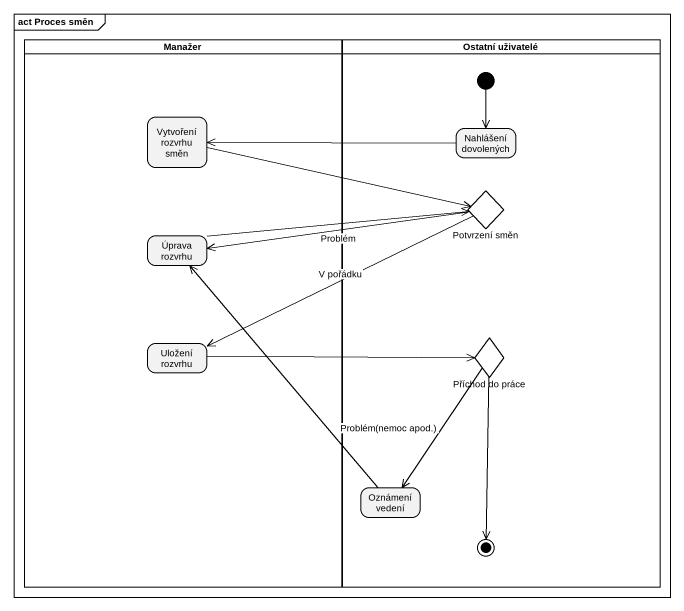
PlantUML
@startuml
mainframe act Proces směn
hide empty description
state Manažer <<partition>> {
  state "Vytvoření rozvrhu směn" as Vytvoření_rozvrhu_směn
  state "Úprava rozvrhu" as Úprava_rozvrhu
  state "Uložení rozvrhu" as Uložení_rozvrhu
}
state "Ostatní uživatelé" as Ostatní_uživatelé <<partition>> {
  state "Nahlášení dovolených" as Nahlášení_dovolených
  state "Potvrzení směn" as Potvrzení_směn <<choice>>
  state "Příchod do práce" as Příchod_do_práce <<choice>>
  state "Oznámení vedení" as Oznámení_vedení
  [*] --> Nahlášení_dovolených
  Příchod_do_práce --> [*]
}
Vytvoření_rozvrhu_směn -right-> Potvrzení_směn
Nahlášení_dovolených -left-> Vytvoření_rozvrhu_směn
Potvrzení_směn -left-> Úprava_rozvrhu : Problém
Potvrzení_směn -left-> Uložení_rozvrhu : V pořádku
Úprava_rozvrhu -right-> Potvrzení_směn
Uložení_rozvrhu -right-> Příchod_do_práce
Příchod_do_práce --> Oznámení_vedení : Problém(nemoc apod.)
Oznámení_vedení -up-> Úprava_rozvrhu
@enduml
